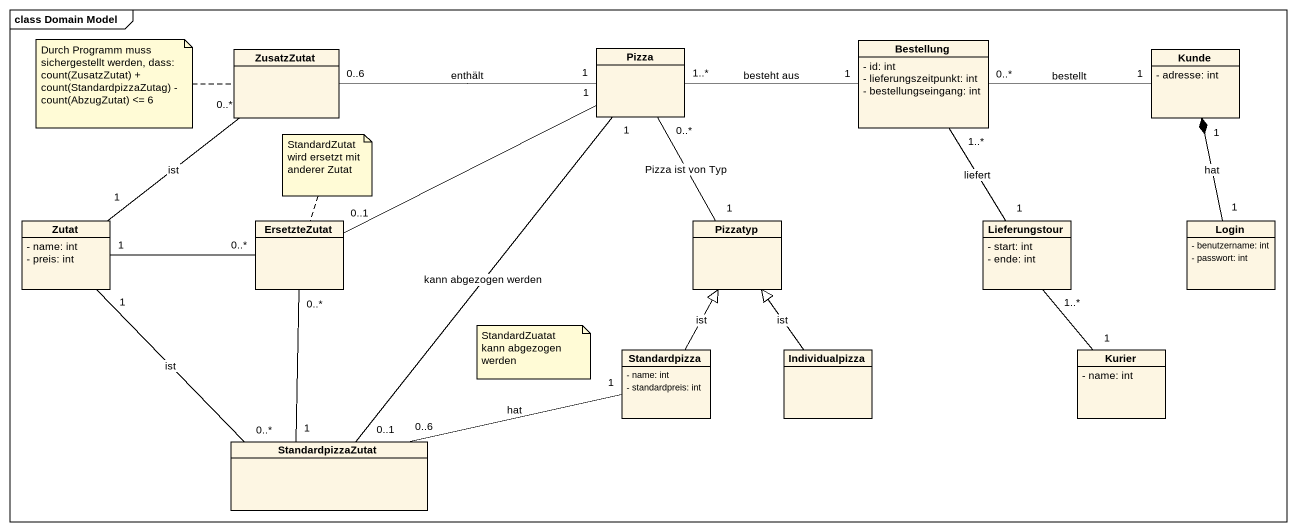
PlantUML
@startuml
mainframe class Domain Model
hide circle
hide empty members
skinparam classAttributeIconSize 0
class Bestellung {
  - id: int
  - lieferungszeitpunkt: int
  - bestellungseingang: int
}
class ZusatzZutat
class Pizza
class Kunde {
  - adresse: int
}
class Zutat {
  - name: int
  - preis: int
}
class ErsetzteZutat
class Pizzatyp
class Lieferungstour {
  - start: int
  - ende: int
}
class Login {
  - benutzername: int
  - passwort: int
}
class Standardpizza {
  - name: int
  - standardpreis: int
}
class Individualpizza
class Kurier {
  - name: int
}
class StandardpizzaZutat
Bestellung "1" -left- "1..*" Pizza : besteht aus
ZusatzZutat "0..6" -right- "1" Pizza : enthält
ZusatzZutat "0..*" -- "1" Zutat : ist
Pizza "1" -- "0..1" StandardpizzaZutat : kann abgezogen werden
Kunde "1" -left- "0..*" Bestellung : bestellt
ErsetzteZutat "0..1" -right- "1" Pizza
ErsetzteZutat "0..*" -left- "1" Zutat
ErsetzteZutat "0..*" -- "1" StandardpizzaZutat
Pizzatyp "1" -up- "0..*" Pizza : Pizza ist von Typ
Lieferungstour "1" -up- "1..*" Bestellung : liefert
Lieferungstour "1..*" -- "1" Kurier
Login "1" -up-* "1" Kunde : hat
Standardpizza -up-|> Pizzatyp : ist
Individualpizza -up-|> Pizzatyp : ist
StandardpizzaZutat "0..*" -up- "1" Zutat : ist
StandardpizzaZutat "0..6" -right- "1" Standardpizza : hat
note left of ZusatzZutat
  Durch Programm muss sichergestellt werden, dass:
  count(ZusatzZutat) + count(StandardpizzaZutag) - count(AbzugZutat) <= 6
end note
note top of ErsetzteZutat : StandardZutat wird ersetzt mit anderer Zutat
note as N3
  StandardZuatat kann abgezogen werden
end note
@enduml
